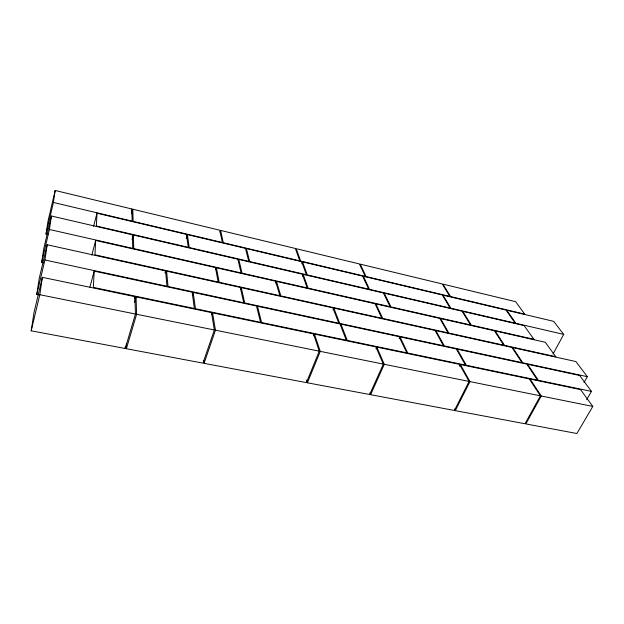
<?xml version="1.0" encoding="UTF-8"?>
<svg xmlns="http://www.w3.org/2000/svg" width="624" height="624" viewBox="0 0 624 624"><rect width="100%" height="100%" fill="white"/><g stroke="black" fill="none" stroke-linecap="round" stroke-linejoin="round"><path stroke-width="0.94" d="M94.169 271.12L93.374 287.407L194.36 308.49L192.145 292.18L94.169 271.12L89.942 287.032M95.659 240.443L94.957 254.818L218.182 282.064L215.459 267.579L95.659 240.443L91.798 255.193M96.985 213.213L96.361 225.997L188.276 247.315L186.459 234.398L96.985 213.213L93.592 226.34M31.2 330.806L39.811 294.707L42.37 277.337L134.932 296.642L135.439 314.02L125.245 348.504L31.2 330.806L33.985 312.64L42.37 277.337M44.928 259.997L47.174 244.764L165.578 270.917L166.951 286.252L44.928 259.997L36.761 294.481L38.672 294.863M49.429 229.492L51.41 216.021L132.35 234.78L132.725 248.375L49.429 229.492L41.668 262.47L43.555 262.876M53.407 202.472L55.177 190.468L131.836 208.985L132.171 221.13L53.407 202.472L46.02 234.055L47.915 234.484M36.761 294.481L39.211 278.507L47.174 244.764M41.668 262.47L43.836 248.313L51.41 216.021M46.02 234.055L47.954 221.419L55.177 190.468M131.321 210.85L131.836 208.985M131.485 213.868L132.779 209.212L219.749 230.217L222.355 242.502L133.138 221.364L132.779 209.212M132.062 239.577L133.349 235.014L237.869 259.241L241.098 272.945L133.747 248.609L133.349 235.014M134.402 298.467L134.932 296.642M134.456 302.351L136.063 296.876L211.489 312.608L214.367 329.971L202.972 363.137L126.391 348.722L126.337 343.957M126.391 348.722L136.601 314.262L136.063 296.876M165.017 272.735L165.578 270.917M166.054 272.961L166.608 271.144L240.263 287.414L243.758 302.773L168.02 286.478L166.608 271.144M186.241 238.313L187.395 234.624L245.474 248.375L248.797 261.355L189.228 247.541L187.395 234.624M192.293 295.16L193.19 292.406L256.495 306.01L260.559 322.312L195.437 308.716L193.19 292.406M220.03 232.268L220.639 230.428L295.37 248.477L299.793 260.848L223.259 242.713L220.639 230.428M215.81 269.638L216.427 267.797L275.574 281.198L279.895 295.706L219.172 282.282L216.427 267.797M211.942 314.636L212.55 312.827L313.459 333.879L319.262 351.164L306.407 382.613L204.048 363.34L203.65 360.493M204.048 363.34L215.459 330.19L212.55 312.827M240.599 289.435L241.231 287.633L332.888 307.874L338.832 323.224L244.756 302.991L241.231 287.633M275.839 283.187L276.494 281.408L375.055 303.732L381.833 318.24L280.831 295.916L276.494 281.408M301.852 263.679L302.539 261.885L362.599 276.104L368.706 289.169L307.258 274.919L302.539 261.885M302.507 276.159L303.186 274.381L383.362 292.968L390.133 306.727L308.061 288.124L303.186 274.381M313.724 335.845L314.434 334.082L375.866 346.897L383.339 364.104L369.673 394.516L307.398 382.801L306.595 380.117M333.076 309.847L333.793 308.077L435.053 330.439L443.453 345.735L339.752 323.427L333.793 308.077M307.398 382.801L320.268 351.367L314.434 334.082M376.022 348.847L376.795 347.092L459.521 364.346L469.076 381.428L454.42 410.475L370.617 394.696L369.915 392.917M370.617 394.696L384.29 364.299L376.795 347.092M399.142 338.59L399.929 336.843L456.3 348.956L465.473 365.095L407.753 353.044L399.929 336.843M459.537 366.257L460.387 364.525L529.261 378.893L540.415 395.842L525.018 423.758L455.302 410.639L454.436 408.962M455.302 410.639L469.966 381.607L460.387 364.525M553.067 353.917L563.706 334.402L553.691 321.352L506.735 310.237L515.869 323.302L563.706 334.402M541.25 396.014L525.845 423.914L576.904 433.532L592.8 406.427L580.546 389.587L530.08 379.064L541.25 396.014L592.8 406.427M583.97 382.543L587.324 376.685L575.929 361.561L512.655 347.584L522.772 362.794L587.324 376.685M586.669 399.688L591.482 391.404L579.634 375.469L527.584 364.276L538.348 380.312L591.482 391.404M39.811 294.707L135.439 314.02M136.601 314.262L214.367 329.971M215.459 330.19L319.262 351.164M320.268 351.367L383.339 364.104M384.29 364.299L469.076 381.428M469.966 381.607L540.415 395.842M125.229 346.601L125.245 348.504M346.32 340.22L261.581 322.53L257.486 306.228L340.002 323.965L346.32 340.22M406.848 352.856L347.272 340.415L340.93 324.16L399.048 336.648L406.848 352.856M537.537 380.149L466.331 365.274L457.142 349.136L526.796 364.112L537.537 380.149M521.976 362.63L444.304 345.914L435.88 330.626L511.883 347.412L521.976 362.63M448.024 332.873L382.699 318.435L375.905 303.919L439.772 318.388L448.024 332.873M503.794 345.205L448.843 333.06L440.575 318.568L494.372 330.751L503.794 345.205M555.758 356.694L504.574 345.376L495.136 330.931L545.298 342.287L555.758 356.694M307.164 287.921L242.042 273.156L238.789 259.451L302.312 274.178L307.164 287.921M470.512 324.948L390.967 306.914L384.181 293.155L462.033 311.197L470.512 324.948M533.894 339.316L471.292 325.12L462.797 311.376L524.144 325.595L533.894 339.316M306.384 274.716L249.709 261.565L246.363 248.586L301.688 261.682L306.384 274.716M450.107 308.053L369.533 289.364L363.41 276.299L442.276 294.973L450.107 308.053M515.143 323.138L450.879 308.233L443.032 295.152L506.025 310.066L515.143 323.138M365.266 276.362L300.643 261.05L296.205 248.68L359.401 263.944L365.266 276.362M449.826 296.4L366.077 276.557L360.188 264.131L442.205 283.943L449.826 296.4M524.706 314.137L450.575 296.572L442.946 284.123L515.666 301.681L524.706 314.137"/></g></svg>
